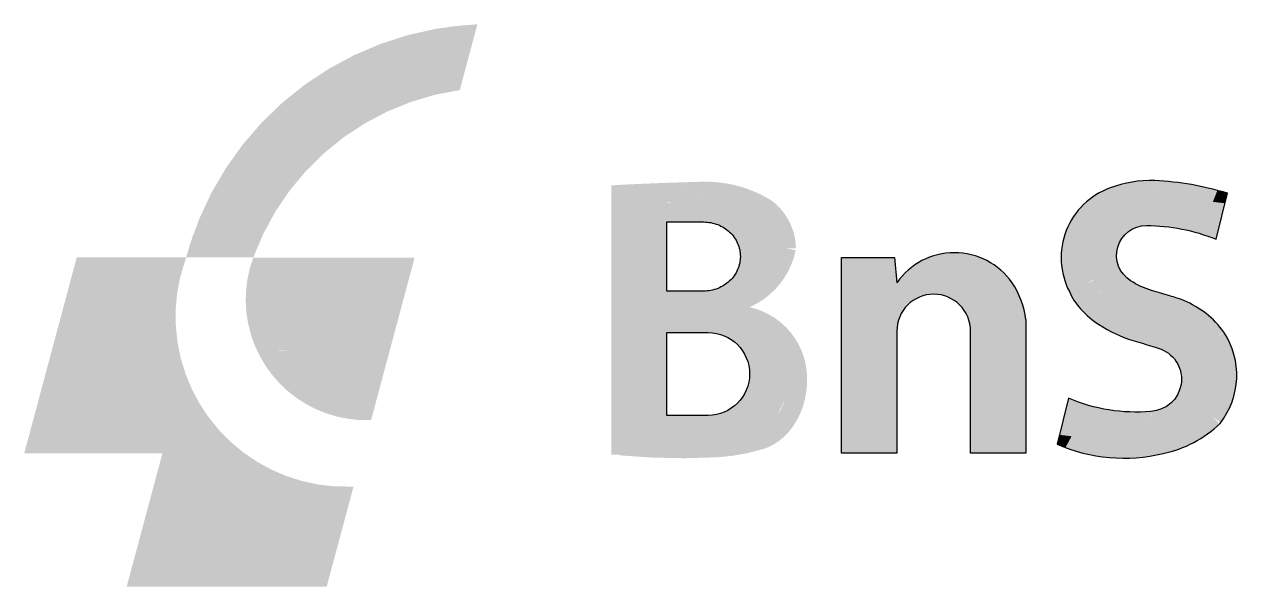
# Model space of a CAD drawing. Header units: millimetres. Extents: x -17 to 370, y 0 to 180.
import ezdxf

# ---------------------------------------------------------------- set-up
doc = ezdxf.new("R2010")
doc.units = ezdxf.units.MM

msp = doc.modelspace()

# ---------------------------------------------------------------- linework, layer by layer
at = {"color": 186, "transparency": 33554687}
for p, q in [((243.8, 42.59), (243.8, 105.13)), ((243.8, 105.13), (260.75, 105.13)), ((260.75, 105.13), (261.46, 97.04)), ((302.66, 85.27), (302.66, 42.59)), ((261.46, 81.59), (261.46, 42.59)), ((285, 42.59), (285, 81.59)), ((261.46, 42.59), (243.8, 42.59)), ((302.66, 42.59), (285, 42.59))]:
    msp.add_line(p, q, dxfattribs=at)
at = {"color": 1, "transparency": 33554687, "const_width": 11}
for points in [[(124.01, 173.79, 0.305434), (40.96, 107.13, 0.326877)], [(121.21, 163.99, 0.276007), (50.94, 107.03, 0.276007)]]:
    msp.add_lwpolyline(points, format="xyb", dxfattribs=at)
at = {"color": 186, "transparency": 33554687}
for points, const_width in [([(217.95, 46.92, 0.044161), (219.86, 47.7, 0.104957), (225.05, 51.95, 0.088923), (228.46, 58.23, 0.080167), (229.75, 66.26, 0.001605), (229.75, 66.44, 0.351546), (213.81, 86.21, -0.726388), (213.23, 92.06, 0.242933), (226.17, 108.01, 0.126756), (223.98, 115.9, 0.085151), (220.44, 120.16, 0.062864), (218.77, 121.27), (218.23, 121.57), (217.46, 121.99, 0.024288), (214.21, 123.49, 0.019273), (211.53, 124.46, 0.019015), (208.82, 125.21, 0.024256), (205.3, 125.86, 0.012061), (203.53, 126.06, 0.013422), (201.56, 126.17, 0.011094), (199.92, 126.19, 0.008087), (198.46, 126.15, 0.000553), (194.86, 126.04, 0.000216), (193.45, 126, 0.000306), (191.46, 125.93, 0.000339), (189.26, 125.86, 0.001246), (181.15, 125.55, 0.003321), (173.47, 125.19), (173.47, 45, 0.035857), (203.66, 44.39, 0.061631)], 6.18), ([(327.64, 86.27, 0.072821), (338.09, 81.43, 0.002316), (344.05, 79.69, -0.026703), (347.02, 78.66, -0.800853), (342.76, 52.9, -0.109936), (318.43, 56.01), (316.26, 47.34, 0.149912), (345.8, 45.57, 0.141082), (362.33, 54.22, 0.317912), (363.29, 79.49, 0.140683), (351.87, 88.45, 0.026727), (347.73, 89.88, -0.002316), (341.88, 91.59, -0.073378), (334.39, 95.06, -0.750438), (341.15, 118.39, -0.082922), (361.17, 115.01), (363.27, 123.45, 0.054265), (343.62, 126.54, 0.101601), (330.55, 124.38, 0.452949), (319.32, 95.51, 0.091286), (322.45, 90.75, 0.071524)], 6.18), ([(329.34, 88.85, 0.072821), (338.97, 84.39, 0.002316), (344.9, 82.66, -0.026684), (348.19, 81.53, -0.799361), (342.99, 49.82, -0.095235), (320.62, 52.03), (319.95, 49.35, 0.135382), (345.13, 48.59, 0.139517), (360.02, 56.29, 0.313368), (360.74, 77.74, 0.139862), (350.71, 85.59, 0.026727), (346.88, 86.91, -0.002316), (341, 88.62, -0.073183), (332.72, 92.47, -0.749799), (341.16, 121.48, -0.06983), (358.96, 118.95), (359.53, 121.21, 0.045674), (343.49, 123.45, 0.101713), (331.63, 121.48, 0.455555), (322.12, 96.82, 0.09515), (324.73, 92.83, 0.072431)], 6.18), ([(199.77, 119.51, -0.092866), (205.43, 118.45, -0.095981), (210.2, 115.45, -0.100741), (213.47, 110.83, -0.104386), (214.62, 105.4, -0.104386), (213.47, 99.96, -0.100741), (210.2, 95.35, -0.095981), (205.43, 92.34, -0.092866), (199.77, 91.28), (184.92, 91.28), (184.92, 119.51)], 6.18), ([(-10.48, 47.59), (3.59, 100.13), (27.92, 100.13, 0.463651), (81.58, 27.04), (75.67, 5), (22.2, 5), (33.61, 47.59)], 10), ([(184.92, 51.6), (184.92, 84.24), (201.24, 84.24, -1), (201.24, 51.6)], 6.18)]:
    msp.add_lwpolyline(points, format="xyb", close=True, dxfattribs=dict(at, const_width=const_width))
msp.add_lwpolyline([(325.84, 83.76, 0.073646), (337.21, 78.47, 0.002316), (343.19, 76.72, -0.026727), (345.86, 75.8, -0.803039), (342.54, 55.98, -0.126522), (316.29, 60.18), (312.61, 45.48, 0.163199), (346.42, 42.54, 0.142728), (364.64, 52.15, 0.321413), (365.84, 81.24, 0.141324), (353.04, 91.32, 0.026727), (348.58, 92.85, -0.002316), (342.76, 94.55, -0.073646), (336.07, 97.66, -0.751449), (341.14, 115.3, -0.097501), (363.32, 110.89), (367, 125.59, 0.062306), (343.76, 129.63, 0.1017), (329.5, 127.28, 0.451334), (316.52, 94.19, 0.089512), (320.12, 88.72, 0.073243), (326.14, 83.56)], format="xyb", dxfattribs=at)
for points in [[(199.77, 116.42, -0.092866), (204.31, 115.57, -0.095981), (208.09, 113.19, -0.100741), (210.65, 109.58, -0.104386), (211.53, 105.4, -0.104386), (210.65, 101.21, -0.100741), (208.09, 97.6, -0.095981), (204.31, 95.22, -0.092866), (199.77, 94.37), (188.01, 94.37), (188.01, 116.42)], [(188.01, 54.69), (188.01, 81.14), (201.24, 81.14, -1), (201.24, 54.69)]]:
    msp.add_lwpolyline(points, format="xyb", close=True, dxfattribs=at)
at = {"color": 186, "transparency": 33554687, "const_width": 6.18}
msp.add_lwpolyline([(90.72, 54.08), (103.54, 101.92), (56.12, 101.92)], dxfattribs=at)
at = {"color": 186, "transparency": 33554687}
for points, const_width in [([(58.96, 103.94, 0.534653), (93.56, 56.27, 0.495471)], 6.18), ([(295.79, 95.32, 0.559249), (262.67, 93.3, 0.559249)], 6), ([(293.74, 80.56, 0.518612), (272.8, 99.23, 0.466602)], 6.5), ([(288, 81.59, 1), (258.46, 81.59, 1)], 6), ([(299.77, 84.16, 0.124726), (295.76, 95.37, 0.124726)], 6)]:
    msp.add_lwpolyline(points, format="xyb", dxfattribs=dict(at, const_width=const_width))
for centre, radius, start, end in [((279.85, 84.14), 22.47, 35.0511, 144.9489), ((275.65, 81.85), 27.22, 7.2049, 33.9072), ((273.23, 81.59), 11.77, 0, 180)]:
    msp.add_arc(centre, radius, start, end, dxfattribs=at)
at = {"color": 1, "transparency": 33554687}
for points in [[(121.99, 158.55), (127.61, 179.53), (118.59, 178.73)], [(56.1, 105.13), (34.65, 105.13), (36.88, 112.31)]]:
    msp.add_solid(points, dxfattribs=at)
at = {"color": 186, "transparency": 33554687}
for points in [[(170.37, 42.19), (187.82, 41.58), (170.37, 128.12), (188.01, 128.9)], [(189.23, 117.4), (218.9, 117.25), (189.23, 124.7), (215.89, 123.84)], [(367, 125.59), (363.78, 126.51), (366.2, 122.39), (362.31, 122.85)], [(213.74, 95.47), (225.2, 100.49), (211.87, 117.54), (220.47, 121.55)], [(363.32, 110.89), (359.95, 112.16), (364.28, 114.72), (359.44, 116.93)], [(34.65, 105.13), (26.92, 105.13), (27.09, 99.02)], [(34.65, 105.13), (32.61, 98.23), (27.09, 99.02)], [(243.8, 105.13), (260.75, 105.13), (243.8, 42.59), (261.46, 97.04)], [(58.79, 74.8), (97.18, 78.54), (56.57, 101.87), (103.37, 102.34)], [(23.03, 96.49), (34.81, 51.39), (5.06, 97.09), (-6.52, 50.39)], [(243.8, 42.59), (261.46, 97.04), (261.46, 81.59)], [(184.64, 84.59), (211.59, 84.16), (184.78, 91.18), (211.44, 91.61)], [(285, 42.59), (302.66, 42.59), (285, 81.59), (302.66, 85.27)], [(217.32, 62.81), (229.22, 62.95), (211.44, 83.3), (224.06, 83.44)], [(243.8, 42.59), (261.46, 42.59), (261.46, 81.59)], [(91.11, 54.5), (57.97, 74.22), (97.88, 80.17)], [(208.43, 45.47), (220.19, 48.05), (216.32, 63.67), (227.64, 63.81)], [(316.29, 60.18), (320.31, 58.62), (315.22, 55.92), (318.73, 55.49)], [(185.5, 44.47), (212.45, 46.47), (188.22, 51.06), (212.88, 52.49)], [(36.41, 46.6), (78.73, 26.64), (24.83, 7.09), (72.34, 5.69)], [(312.61, 45.48), (315.27, 44.41), (313.37, 48.49), (317.22, 48.03)], [(88.07, 31.95), (86.16, 24.84), (80.21, 26.18)], [(88.07, 31.95), (81.17, 32.08), (81.58, 27.04)]]:
    msp.add_solid(points, dxfattribs=at)

doc.saveas('drawing.dxf')
